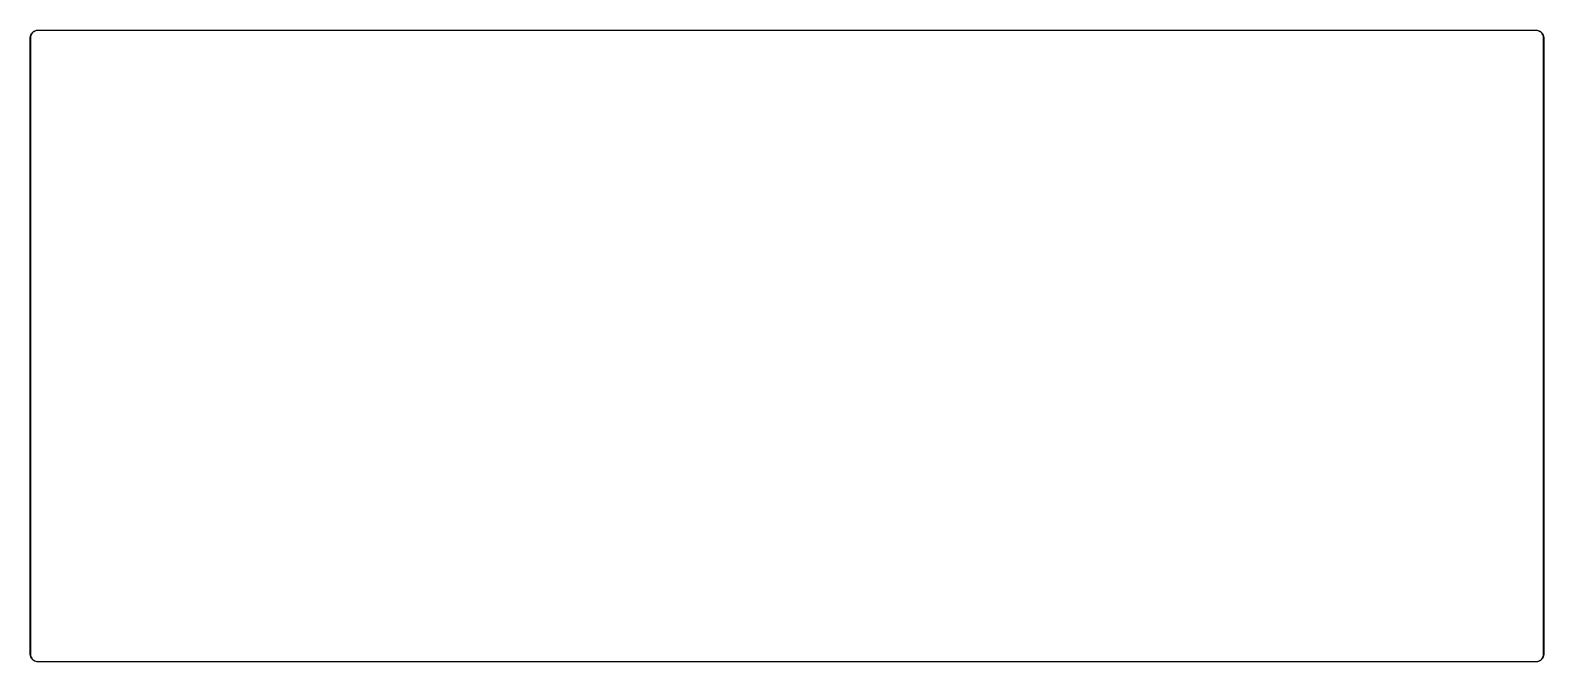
# Model space of a CAD drawing. Extents: x -686 to -361, y 212 to 348.
import ezdxf

# ---------------------------------------------------------------- set-up
doc = ezdxf.new("R2010")
doc.units = 0
doc.layers.add('BLACK', color=7, linetype='CONTINUOUS')

msp = doc.modelspace()

# ---------------------------------------------------------------- linework, layer by layer
at = {"layer": 'BLACK', "linetype": 'CONTINUOUS'}
for p, q in [((-686.025, 346.584), (-685.995, 346.892)), ((-686.025, 346.582), (-686.025, 346.584)), ((-686.025, 346.584), (-686.025, 346.584)), ((-686.025, 340.23), (-686.025, 346.582)), ((-685.995, 346.892), (-685.994, 346.895)), ((-685.995, 346.892), (-685.995, 346.892)), ((-685.994, 346.897), (-685.904, 347.193)), ((-685.994, 346.895), (-685.994, 346.897)), ((-685.945, 346.885), (-685.975, 346.58)), ((-685.975, 346.58), (-685.975, 214.025)), ((-685.857, 347.177), (-685.945, 346.885)), ((-685.904, 347.194), (-685.903, 347.196)), ((-685.904, 347.193), (-685.904, 347.194)), ((-685.903, 347.196), (-685.902, 347.198)), ((-685.902, 347.198), (-685.757, 347.471)), ((-685.714, 347.446), (-685.857, 347.177)), ((-685.757, 347.472), (-685.755, 347.474)), ((-685.757, 347.471), (-685.757, 347.472)), ((-685.755, 347.474), (-685.754, 347.476)), ((-685.754, 347.476), (-685.558, 347.716)), ((-685.521, 347.682), (-685.714, 347.446)), ((-685.558, 347.716), (-685.556, 347.718)), ((-685.558, 347.716), (-685.558, 347.716)), ((-685.558, 347.716), (-685.558, 347.716)), ((-685.558, 347.716), (-685.558, 347.716)), ((-685.556, 347.718), (-685.555, 347.719)), ((-685.555, 347.719), (-685.316, 347.917)), ((-685.286, 347.877), (-685.521, 347.682)), ((-685.316, 347.917), (-685.314, 347.918)), ((-685.316, 347.917), (-685.316, 347.917)), ((-685.316, 347.917), (-685.316, 347.917)), ((-685.316, 347.917), (-685.316, 347.917)), ((-685.314, 347.918), (-685.312, 347.919)), ((-685.312, 347.919), (-685.04, 348.067)), ((-685.018, 348.022), (-685.286, 347.877)), ((-685.04, 348.067), (-685.039, 348.067)), ((-685.039, 348.067), (-685.037, 348.068)), ((-685.037, 348.068), (-685.035, 348.069)), ((-685.035, 348.069), (-684.739, 348.16)), ((-684.727, 348.112), (-685.018, 348.022)), ((-684.739, 348.16), (-684.737, 348.161)), ((-684.739, 348.16), (-684.739, 348.16)), ((-684.737, 348.161), (-684.734, 348.161)), ((-684.734, 348.161), (-684.426, 348.194)), ((-684.422, 348.144), (-684.727, 348.112)), ((-684.426, 348.194), (-684.426, 348.194)), ((-684.426, 348.194), (-684.425, 348.194)), ((-684.425, 348.194), (-684.424, 348.194)), ((-684.424, 348.194), (-684.414, 348.194)), ((-684.412, 348.144), (-684.422, 348.144)), ((-684.414, 348.194), (-684.414, 348.194)), ((-684.414, 348.194), (-362.149, 348.194)), ((-362.151, 348.144), (-684.412, 348.144)), ((-361.847, 348.114), (-362.151, 348.144)), ((-362.149, 348.194), (-362.148, 348.194)), ((-362.148, 348.194), (-362.148, 348.194)), ((-362.148, 348.194), (-361.839, 348.163)), ((-361.555, 348.026), (-361.847, 348.114)), ((-361.839, 348.163), (-361.839, 348.163)), ((-361.839, 348.163), (-361.837, 348.163)), ((-361.837, 348.163), (-361.834, 348.162)), ((-361.834, 348.162), (-361.538, 348.073)), ((-361.285, 347.883), (-361.555, 348.026)), ((-361.538, 348.073), (-361.538, 348.073)), ((-361.538, 348.073), (-361.537, 348.073)), ((-361.537, 348.073), (-361.535, 348.072)), ((-361.535, 348.072), (-361.533, 348.071)), ((-361.533, 348.071), (-361.26, 347.926)), ((-361.049, 347.69), (-361.285, 347.883)), ((-361.26, 347.926), (-361.259, 347.925)), ((-361.259, 347.925), (-361.258, 347.924)), ((-361.258, 347.924), (-361.256, 347.923)), ((-361.256, 347.923), (-361.016, 347.727)), ((-360.855, 347.455), (-361.049, 347.69)), ((-361.016, 347.727), (-361.016, 347.727)), ((-361.016, 347.727), (-361.016, 347.727)), ((-361.016, 347.727), (-361.015, 347.727)), ((-361.015, 347.727), (-361.014, 347.725)), ((-361.014, 347.725), (-361.012, 347.724)), ((-361.012, 347.724), (-360.815, 347.485)), ((-360.71, 347.187), (-360.855, 347.455)), ((-360.815, 347.485), (-360.815, 347.485)), ((-360.815, 347.485), (-360.815, 347.485)), ((-360.815, 347.485), (-360.814, 347.485)), ((-360.814, 347.485), (-360.813, 347.483)), ((-360.813, 347.483), (-360.812, 347.481)), ((-360.812, 347.481), (-360.665, 347.208)), ((-360.62, 346.895), (-360.71, 347.187)), ((-360.665, 347.208), (-360.664, 347.208)), ((-360.664, 347.208), (-360.664, 347.206)), ((-360.664, 347.206), (-360.663, 347.204)), ((-360.663, 347.204), (-360.571, 346.908)), ((-360.588, 346.591), (-360.62, 346.895)), ((-360.587, 346.581), (-360.588, 346.591)), ((-360.587, 340.232), (-360.587, 346.581)), ((-360.587, 346.581), (-360.587, 346.581)), ((-360.571, 346.908), (-360.571, 346.908)), ((-360.571, 346.908), (-360.571, 346.905)), ((-360.571, 346.905), (-360.57, 346.903)), ((-360.57, 346.903), (-360.538, 346.595)), ((-360.538, 346.595), (-360.538, 346.595)), ((-360.538, 346.595), (-360.538, 346.594)), ((-360.538, 346.594), (-360.538, 346.592)), ((-360.538, 346.592), (-360.538, 346.583)), ((-360.538, 346.583), (-360.537, 346.582)), ((-360.537, 346.582), (-360.537, 214.024)), ((-686.025, 220.374), (-686.025, 340.23)), ((-686.025, 340.23), (-686.025, 340.23)), ((-360.587, 220.376), (-360.587, 340.232)), ((-360.587, 340.232), (-360.587, 340.232)), ((-686.025, 214.024), (-686.025, 220.374)), ((-686.025, 220.374), (-686.025, 220.374)), ((-360.587, 214.026), (-360.587, 220.376)), ((-686.025, 214.014), (-686.025, 214.024)), ((-686.025, 214.024), (-686.025, 214.024)), ((-686.025, 214.013), (-686.025, 214.014)), ((-686.025, 214.012), (-686.025, 214.013)), ((-686.025, 214.011), (-686.025, 214.012)), ((-685.992, 213.703), (-686.025, 214.011)), ((-685.992, 213.701), (-685.992, 213.703)), ((-685.992, 213.699), (-685.992, 213.701)), ((-685.991, 213.698), (-685.992, 213.699)), ((-685.9, 213.402), (-685.991, 213.698)), ((-685.975, 214.025), (-685.975, 214.015)), ((-685.975, 214.015), (-685.943, 213.711)), ((-685.943, 213.711), (-685.853, 213.42)), ((-685.899, 213.4), (-685.9, 213.402)), ((-685.898, 213.398), (-685.899, 213.4)), ((-685.751, 213.125), (-685.898, 213.398)), ((-685.898, 213.398), (-685.898, 213.398)), ((-685.853, 213.42), (-685.708, 213.151)), ((-685.749, 213.124), (-685.751, 213.125)), ((-685.748, 213.122), (-685.749, 213.124)), ((-685.748, 213.121), (-685.748, 213.122)), ((-685.55, 212.883), (-685.748, 213.121)), ((-685.708, 213.151), (-685.513, 212.916)), ((-685.549, 212.881), (-685.55, 212.883)), ((-685.547, 212.879), (-685.549, 212.881)), ((-685.307, 212.683), (-685.547, 212.879)), ((-685.547, 212.879), (-685.547, 212.879)), ((-685.513, 212.916), (-685.277, 212.724)), ((-685.305, 212.682), (-685.307, 212.683)), ((-685.303, 212.681), (-685.305, 212.682)), ((-685.029, 212.535), (-685.303, 212.681)), ((-685.303, 212.681), (-685.303, 212.681)), ((-685.277, 212.724), (-685.008, 212.581)), ((-685.027, 212.534), (-685.029, 212.535)), ((-685.025, 212.533), (-685.027, 212.534)), ((-684.728, 212.444), (-685.025, 212.533)), ((-685.025, 212.533), (-685.025, 212.533)), ((-685.008, 212.581), (-684.716, 212.492)), ((-684.726, 212.443), (-684.728, 212.444)), ((-684.724, 212.443), (-684.726, 212.443)), ((-684.723, 212.443), (-684.724, 212.443)), ((-684.415, 212.413), (-684.723, 212.443)), ((-684.716, 212.492), (-684.411, 212.462)), ((-684.414, 212.412), (-684.415, 212.413)), ((-684.415, 212.413), (-684.415, 212.413)), ((-362.149, 212.412), (-684.414, 212.412)), ((-684.411, 212.462), (-362.15, 212.462)), ((-362.15, 212.462), (-362.14, 212.463)), ((-362.139, 212.413), (-362.149, 212.413)), ((-362.149, 212.413), (-362.149, 212.412)), ((-362.14, 212.463), (-361.836, 212.495)), ((-362.138, 212.413), (-362.139, 212.413)), ((-362.137, 212.413), (-362.138, 212.413)), ((-362.136, 212.413), (-362.137, 212.413)), ((-361.828, 212.445), (-362.136, 212.413)), ((-361.836, 212.495), (-361.545, 212.585)), ((-361.826, 212.446), (-361.828, 212.445)), ((-361.824, 212.446), (-361.826, 212.446)), ((-361.823, 212.446), (-361.824, 212.446)), ((-361.527, 212.538), (-361.823, 212.446)), ((-361.545, 212.585), (-361.276, 212.73)), ((-361.525, 212.539), (-361.527, 212.538)), ((-361.523, 212.539), (-361.525, 212.539)), ((-361.25, 212.687), (-361.523, 212.54)), ((-361.523, 212.54), (-361.523, 212.539)), ((-361.276, 212.73), (-361.041, 212.924)), ((-361.249, 212.688), (-361.25, 212.687)), ((-361.247, 212.689), (-361.249, 212.688)), ((-361.246, 212.69), (-361.247, 212.689)), ((-361.008, 212.887), (-361.246, 212.69)), ((-361.041, 212.924), (-360.849, 213.16)), ((-361.006, 212.889), (-361.008, 212.887)), ((-361.004, 212.89), (-361.006, 212.889)), ((-360.808, 213.131), (-361.004, 212.891)), ((-361.004, 212.891), (-361.004, 212.89)), ((-360.849, 213.16), (-360.706, 213.43)), ((-360.807, 213.133), (-360.808, 213.131)), ((-360.806, 213.134), (-360.807, 213.133)), ((-360.66, 213.408), (-360.806, 213.135)), ((-360.806, 213.135), (-360.806, 213.134)), ((-360.706, 213.43), (-360.617, 213.722)), ((-360.659, 213.41), (-360.66, 213.408)), ((-360.658, 213.412), (-360.659, 213.41)), ((-360.569, 213.709), (-360.658, 213.413)), ((-360.658, 213.413), (-360.658, 213.412)), ((-360.617, 213.722), (-360.587, 214.026)), ((-360.568, 213.712), (-360.569, 213.709)), ((-360.538, 214.023), (-360.568, 213.714)), ((-360.568, 213.714), (-360.568, 213.714)), ((-360.568, 213.714), (-360.568, 213.712)), ((-360.537, 214.024), (-360.538, 214.023)), ((-360.538, 214.023), (-360.538, 214.023))]:
    msp.add_line(p, q, dxfattribs=at)

doc.saveas('drawing.dxf')
